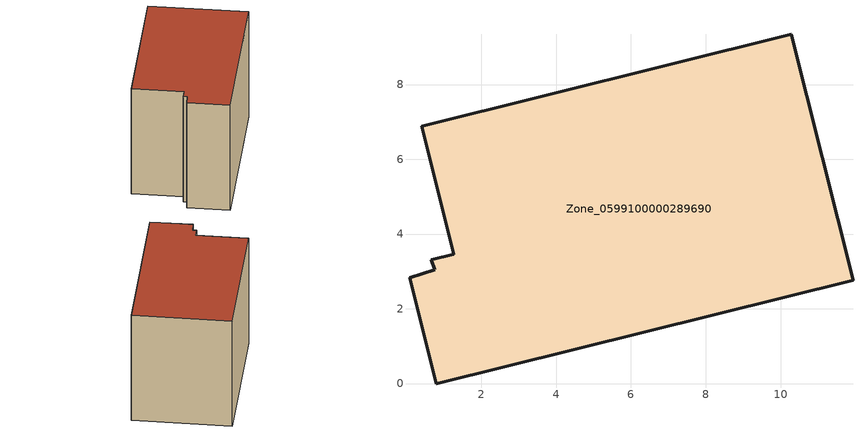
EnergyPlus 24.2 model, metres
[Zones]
Zone_0599100000289690
 floor ground (C_G): 0.66,3.31 1.26,3.46 0.4,6.88 10.29,9.34 11.94,2.77 0.79,0 0.08,2.83 0.75,3.04 z0
 wall outside (C_F): 0.79,0 11.94,2.77 10.29,9.34 0.4,6.88 1.26,3.46 0.66,3.31 0.75,3.04 0.08,2.83 0.79,0 z0:8.34
 roof outside (C_R): 1.26,3.46 0.66,3.31 0.75,3.04 0.08,2.83 0.79,0 11.94,2.77 10.29,9.34 0.4,6.88 z8.34
[BUILDING]
Pand.0599100000289690: North Axis=0; Terrain=City; Loads Convergence Tolerance Value=0.04; Temperature Convergence Tolerance Value=0.4; Solar Distribution=FullExterior; Maximum Number of Warmup Days=25; Minimum Number of Warmup Days=1
[Site:Location]
Rotterdam.The.Hague.AP_ZH_NLD Design_Conditions: Latitude=51.96; Longitude=4.45; Time Zone=1; Elevation=-4.5
[SITE:GROUNDTEMPERATURE:BUILDINGSURFACE]
18, 18, 18, 18, 18, 18, 18, 18, 18, 18, 18, 18
[MATERIAL] Thermal Absorptance=0.9; Solar Absorptance=0.7; Visible Absorptance=0.7
Name | Roughness | Thickness | Conductivity | Density | Specific Heat
G.TI.1975-1991 | MediumSmooth | 0.15 | 0.288461 | 540 | 1210
F.TI.1975-1991 | Rough | 0.3 | 0.230769 | 1920 | 840
R.TI.1975-1991 | MediumRough | 0.2 | 0.153846 | 1500 | 1000
[CONSTRUCTION]
C_G: G.TI.1975-1991
C_F: F.TI.1975-1991
C_R: R.TI.1975-1991
[ZONE]
Zone_0599100000289690: Type=1; Multiplier=1; Ceiling Height=Autocalculate; Volume=Autocalculate; Floor Area=autocalculate; Part of Total Floor Area=Yes
[ZONEINFILTRATION:DESIGNFLOWRATE]
Infil_Zone_0599100000289690: Zone or ZoneList or Space or SpaceList=Zone_0599100000289690; Schedule=AlwaysOn; Design Flow Rate Calculation Method=Flow/Area; Flow Rate per Floor Area=0.003; Constant Term Coefficient=1; Temperature Term Coefficient=0; Velocity Term Coefficient=0; Velocity Squared Term Coefficient=0
[HVACTEMPLATE:ZONE:IDEALLOADSAIRSYSTEM]
Zone_0599100000289690: Maximum Heating Supply Air Temperature=50; Minimum Cooling Supply Air Temperature=13; Maximum Heating Supply Air Humidity Ratio=0.0156; Minimum Cooling Supply Air Humidity Ratio=0.0077; Heating Limit=NoLimit; Cooling Limit=NoLimit; Dehumidification Control Type=ConstantSensibleHeatRatio; Cooling Sensible Heat Ratio=0.7; Dehumidification Setpoint=60; Humidification Control Type=None; Humidification Setpoint=30; Outdoor Air Method=None; Outdoor Air Flow Rate per Person=0.00944; Outdoor Air Flow Rate per Zone Floor Area=0; Outdoor Air Flow Rate per Zone=0; Demand Controlled Ventilation Type=None; Outdoor Air Economizer Type=NoEconomizer; Heat Recovery Type=None; Sensible Heat Recovery Effectiveness=0.7; Latent Heat Recovery Effectiveness=0.65
[ZONECONTROL:THERMOSTAT]
ThermostatControl_Zone_0599100000289690: Zone or ZoneList=Zone_0599100000289690; Control Type Schedule=DualSetpointControlType; Control 1=Thermostat_Zone_0599100000289690; Temperature Difference Between Cutout And Setpoint=0
[THERMOSTATSETPOINT:DUALSETPOINT]
Thermostat_Zone_0599100000289690: Heating Setpoint Temperature Schedule=HeatingSetpoint_Zone_0599100000289690; Cooling Setpoint Temperature Schedule=CoolingSetpoint_Zone_0599100000289690
[SCHEDULE:COMPACT]
HeatingSetpoint_Zone_0599100000289690: Through: 12/31, For: AllDays, Until: 24:00, 21
CoolingSetpoint_Zone_0599100000289690: Through: 12/31, For: AllDays, Until: 24:00, 24
DualSetpointControlType: Through: 12/31, For: AllDays, Until: 24:00, 4
AlwaysOn: Through: 12/31, For: AllDays, Until: 24:00, 1
